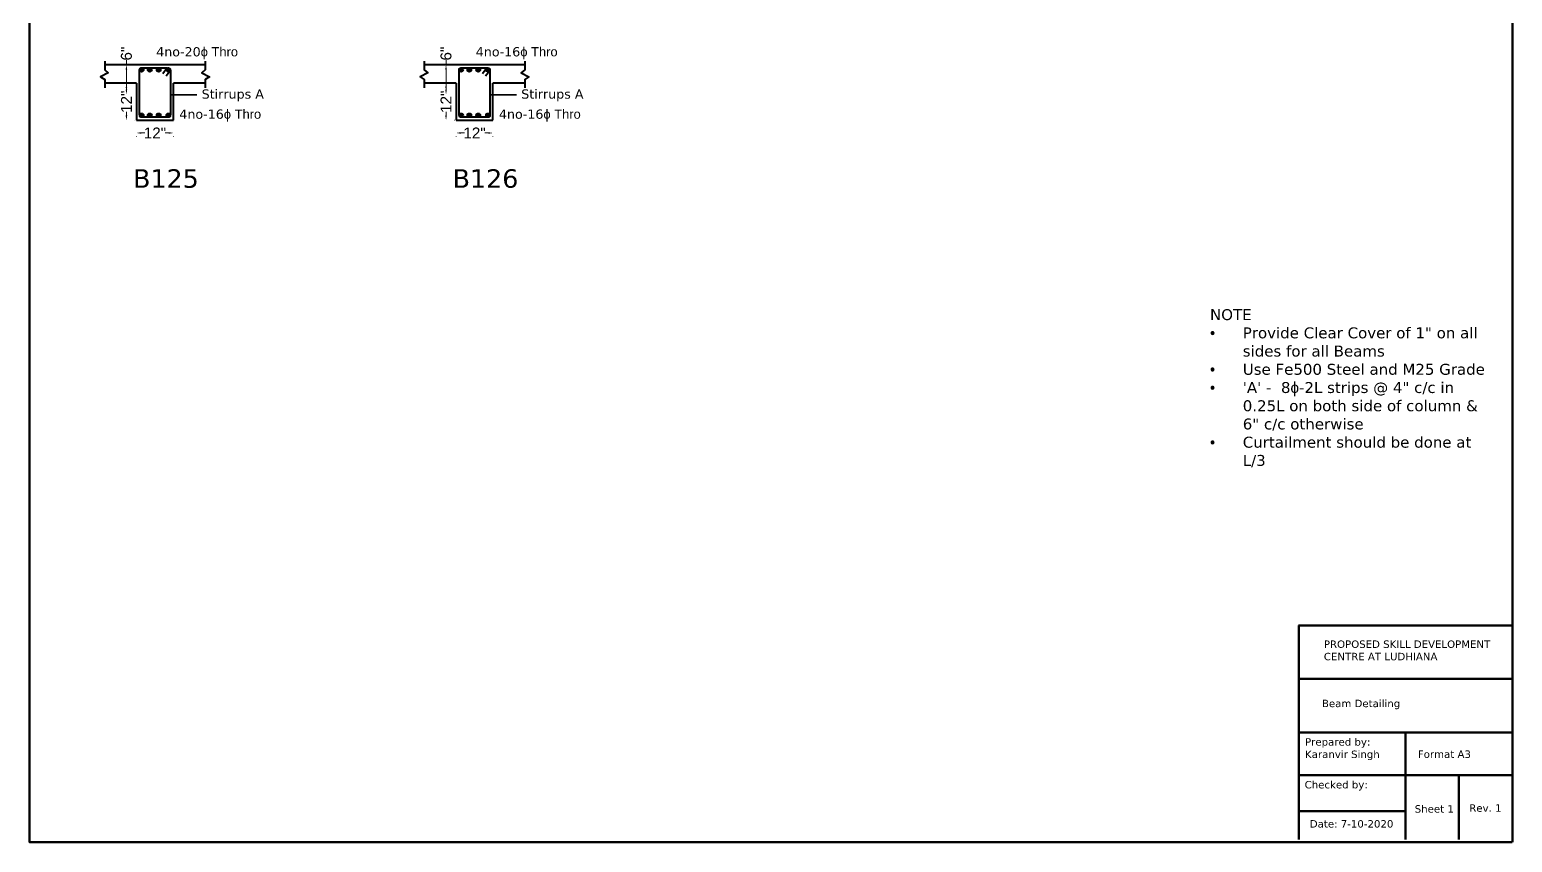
# Model space of a CAD drawing. Header units: feet. Extents: x 15113 to 123217, y -97269 to -8247.
# Drawn here: x 56837 to 57800, y -49867 to -49340 of the extents above; entities that cross this region are included whole.
import ezdxf

# ---------------------------------------------------------------- set-up
doc = ezdxf.new("R2010")
doc.units = ezdxf.units.FT
doc.header["$LTSCALE"] = 50.2
doc.header["$MEASUREMENT"] = 0
doc.header["$PDMODE"] = 3
doc.linetypes.add('DOT', pattern=[0.25, 0, -0.25])
doc.linetypes.add('PHANTOM2', pattern=[1.25, 0.625, -0.125, 0.125, -0.125, 0.125, -0.125])
for name, color, linetype, lineweight in [('drg seal', 250, 'Continuous', 120), ('Str Beam', 10, 'Continuous', 35), ('Str Column', 50, 'Continuous', 35), ('sTR fOOTING', 6, 'Continuous', 35), ('Str LBL', 3, 'Continuous', 35)]:
    doc.layers.add(name, color=color, linetype=linetype, lineweight=lineweight)
doc.layers.add('drg seal txt', color=7, linetype='Continuous')
doc.styles.add('5.2 INCH', font='arial.ttf', dxfattribs={"height": 5.2})
doc.styles.add('7.1 INCH', font='arial.ttf', dxfattribs={"height": 7.1})
doc.styles.get("Standard").update_dxf_attribs({"font": 'arial.ttf'})
doc.dimstyles.new('2.2 INCH', dxfattribs={"dimscale": 0, "dimtxt": 5.2, "dimasz": 3.1, "dimexe": 0.18, "dimexo": 1.063, "dimgap": 0.09, "dimtad": 0, "dimdec": 0, "dimzin": 0, "dimdsep": 46, "dimlunit": 4, "dimtxsty": '5.2 INCH', "dimcen": 0, "dimclrd": 230, "dimclre": 230, "dimclrt": 164, "dimadec": 0, "dimazin": 0, "dimtfac": 1, "dimtdec": 0, "dimtofl": 0, "dimtmove": 0, "dimatfit": 3, "dimfxl": 0.5, "dimtolj": 1, "dimtzin": 0, "dimlwd": 15, "dimlwe": 15, "dimarcsym": 0})

# ---------------------------------------------------------------- blocks, each defined once
blk = doc.blocks.new('*D1128')
at = {"layer": 'Defpoints', "color": 0, "linetype": 'Continuous', "transparency": 16777216}
for p in [(56906.03, -49410.32), (56930.03, -49406.79), (56930.03, -49410.32)]:
    blk.add_point(p, dxfattribs=at)
at = {"layer": 'Str Beam', "color": 230, "linetype": 'DOT', "lineweight": 15, "transparency": 16777216}
for p, q in [((56906.03, -49409.26), (56906.03, -49406.61)), ((56930.03, -49409.26), (56930.03, -49406.61))]:
    blk.add_line(p, q, dxfattribs=at)
at = {"layer": 'Str Beam', "color": 230, "lineweight": 15, "transparency": 16777216}
for p, q in [((56909.13, -49406.79), (56911.44, -49406.79)), ((56926.93, -49406.79), (56924.62, -49406.79))]:
    blk.add_line(p, q, dxfattribs=at)
at = {"layer": 'Str Beam', "color": 230, "linetype": 'Continuous', "transparency": 16777216}
for points in [[(56909.13, -49406.27), (56909.13, -49407.3), (56906.03, -49406.79)], [(56926.93, -49406.27), (56926.93, -49407.3), (56930.03, -49406.79)]]:
    blk.add_solid(points, dxfattribs=at)
at = {"layer": 'Str Beam', "color": 164, "linetype": 'Continuous', "lineweight": 40, "transparency": 16777216, "insert": (56918.03, -49406.79), "char_height": 7.1, "attachment_point": 5, "style": '7.1 INCH'}
blk.add_mtext('\\A1;12"', dxfattribs=at)
blk = doc.blocks.new('*D1127')
at = {"layer": 'Defpoints', "color": 0, "linetype": 'Continuous', "transparency": 16777216}
for p in [(56899.5, -49362.52), (56899.5, -49362.52), (56899.5, -49381.73)]:
    blk.add_point(p, dxfattribs=at)
at = {"layer": 'sTR fOOTING', "color": 230, "linetype": 'DOT', "lineweight": 15, "transparency": 16777216}
for p, q in [((56898.44, -49362.52), (56899.32, -49362.52)), ((56898.44, -49381.73), (56899.32, -49381.73))]:
    blk.add_line(p, q, dxfattribs=at)
at = {"layer": 'sTR fOOTING', "color": 230, "lineweight": 15, "transparency": 16777216}
for p, q in [((56899.5, -49362.52), (56899.5, -49359.42)), ((56899.5, -49378.63), (56899.5, -49365.62))]:
    blk.add_line(p, q, dxfattribs=at)
at = {"layer": 'sTR fOOTING', "color": 230, "linetype": 'Continuous', "transparency": 16777216}
for points in [[(56898.99, -49365.62), (56900.02, -49365.62), (56899.5, -49362.52)], [(56898.99, -49378.63), (56900.02, -49378.63), (56899.5, -49381.73)]]:
    blk.add_solid(points, dxfattribs=at)
at = {"layer": 'sTR fOOTING', "color": 164, "linetype": 'Continuous', "lineweight": 40, "transparency": 16777216, "insert": (56899.5, -49355.23), "char_height": 7.1, "attachment_point": 5, "rotation": 90, "style": '7.1 INCH'}
blk.add_mtext('\\A1;6"', dxfattribs=at)
blk = doc.blocks.new('*D1129')
at = {"layer": 'Defpoints', "color": 0, "linetype": 'Continuous', "transparency": 16777216}
for p in [(56899.5, -49374.52), (56906.03, -49374.52), (56906.03, -49398.52)]:
    blk.add_point(p, dxfattribs=at)
at = {"layer": 'sTR fOOTING', "color": 230, "linetype": 'DOT', "lineweight": 15, "transparency": 16777216}
for p, q in [((56904.97, -49374.52), (56899.32, -49374.52)), ((56904.97, -49398.52), (56899.32, -49398.52))]:
    blk.add_line(p, q, dxfattribs=at)
at = {"layer": 'sTR fOOTING', "color": 230, "lineweight": 15, "transparency": 16777216}
for p, q in [((56899.5, -49377.62), (56899.5, -49379.92)), ((56899.5, -49395.42), (56899.5, -49393.11))]:
    blk.add_line(p, q, dxfattribs=at)
at = {"layer": 'sTR fOOTING', "color": 230, "linetype": 'Continuous', "transparency": 16777216}
for points in [[(56898.99, -49377.62), (56900.02, -49377.62), (56899.5, -49374.52)], [(56898.99, -49395.42), (56900.02, -49395.42), (56899.5, -49398.52)]]:
    blk.add_solid(points, dxfattribs=at)
at = {"layer": 'sTR fOOTING', "color": 164, "linetype": 'Continuous', "lineweight": 40, "transparency": 16777216, "insert": (56899.5, -49386.52), "char_height": 7.1, "attachment_point": 5, "rotation": 90, "style": '7.1 INCH'}
blk.add_mtext('\\A1;12"', dxfattribs=at)
blk = doc.blocks.new('*D1131')
at = {"layer": 'Defpoints', "color": 0, "linetype": 'Continuous', "transparency": 16777216}
for p in [(57113.73, -49410.32), (57137.73, -49406.79), (57137.73, -49410.32)]:
    blk.add_point(p, dxfattribs=at)
at = {"layer": 'Str Beam', "color": 230, "linetype": 'DOT', "lineweight": 15, "transparency": 16777216}
for p, q in [((57113.73, -49409.26), (57113.73, -49406.61)), ((57137.73, -49409.26), (57137.73, -49406.61))]:
    blk.add_line(p, q, dxfattribs=at)
at = {"layer": 'Str Beam', "color": 230, "lineweight": 15, "transparency": 16777216}
for p, q in [((57116.83, -49406.79), (57119.14, -49406.79)), ((57134.63, -49406.79), (57132.32, -49406.79))]:
    blk.add_line(p, q, dxfattribs=at)
at = {"layer": 'Str Beam', "color": 230, "linetype": 'Continuous', "transparency": 16777216}
for points in [[(57116.83, -49406.27), (57116.83, -49407.3), (57113.73, -49406.79)], [(57134.63, -49406.27), (57134.63, -49407.3), (57137.73, -49406.79)]]:
    blk.add_solid(points, dxfattribs=at)
at = {"layer": 'Str Beam', "color": 164, "linetype": 'Continuous', "lineweight": 40, "transparency": 16777216, "insert": (57125.73, -49406.79), "char_height": 7.1, "attachment_point": 5, "style": '7.1 INCH'}
blk.add_mtext('\\A1;12"', dxfattribs=at)
blk = doc.blocks.new('*D1130')
at = {"layer": 'Defpoints', "color": 0, "linetype": 'Continuous', "transparency": 16777216}
for p in [(57107.2, -49362.52), (57107.2, -49362.52), (57107.2, -49381.73)]:
    blk.add_point(p, dxfattribs=at)
at = {"layer": 'sTR fOOTING', "color": 230, "linetype": 'DOT', "lineweight": 15, "transparency": 16777216}
for p, q in [((57106.14, -49362.52), (57107.02, -49362.52)), ((57106.14, -49381.73), (57107.02, -49381.73))]:
    blk.add_line(p, q, dxfattribs=at)
at = {"layer": 'sTR fOOTING', "color": 230, "lineweight": 15, "transparency": 16777216}
for p, q in [((57107.2, -49362.52), (57107.2, -49359.42)), ((57107.2, -49378.63), (57107.2, -49365.62))]:
    blk.add_line(p, q, dxfattribs=at)
at = {"layer": 'sTR fOOTING', "color": 230, "linetype": 'Continuous', "transparency": 16777216}
for points in [[(57106.69, -49365.62), (57107.72, -49365.62), (57107.2, -49362.52)], [(57106.69, -49378.63), (57107.72, -49378.63), (57107.2, -49381.73)]]:
    blk.add_solid(points, dxfattribs=at)
at = {"layer": 'sTR fOOTING', "color": 164, "linetype": 'Continuous', "lineweight": 40, "transparency": 16777216, "insert": (57107.2, -49355.23), "char_height": 7.1, "attachment_point": 5, "rotation": 90, "style": '7.1 INCH'}
blk.add_mtext('\\A1;6"', dxfattribs=at)
blk = doc.blocks.new('*D1132')
at = {"layer": 'Defpoints', "color": 0, "linetype": 'Continuous', "transparency": 16777216}
for p in [(57107.2, -49374.52), (57113.73, -49374.52), (57113.73, -49398.52)]:
    blk.add_point(p, dxfattribs=at)
at = {"layer": 'sTR fOOTING', "color": 230, "linetype": 'DOT', "lineweight": 15, "transparency": 16777216}
for p, q in [((57112.67, -49374.52), (57107.02, -49374.52)), ((57112.67, -49398.52), (57107.02, -49398.52))]:
    blk.add_line(p, q, dxfattribs=at)
at = {"layer": 'sTR fOOTING', "color": 230, "lineweight": 15, "transparency": 16777216}
for p, q in [((57107.2, -49377.62), (57107.2, -49379.92)), ((57107.2, -49395.42), (57107.2, -49393.11))]:
    blk.add_line(p, q, dxfattribs=at)
at = {"layer": 'sTR fOOTING', "color": 230, "linetype": 'Continuous', "transparency": 16777216}
for points in [[(57106.69, -49377.62), (57107.72, -49377.62), (57107.2, -49374.52)], [(57106.69, -49395.42), (57107.72, -49395.42), (57107.2, -49398.52)]]:
    blk.add_solid(points, dxfattribs=at)
at = {"layer": 'sTR fOOTING', "color": 164, "linetype": 'Continuous', "lineweight": 40, "transparency": 16777216, "insert": (57107.2, -49386.52), "char_height": 7.1, "attachment_point": 5, "rotation": 90, "style": '7.1 INCH'}
blk.add_mtext('\\A1;12"', dxfattribs=at)

msp = doc.modelspace()

# ---------------------------------------------------------------- hatches: boundary and pattern name
at = {"layer": 'Str Beam', "lineweight": 40}
h = msp.add_hatch(color=256, dxfattribs=at)
h.dxf.hatch_style = 1
h.paths.add_polyline_path([(56908.09967, -49365.77203, 1), (56910.61567, -49365.77203, 1)])
h = msp.add_hatch(color=256, dxfattribs=at)
h.dxf.hatch_style = 1
h.paths.add_polyline_path([(56913.38213, -49365.77203, 1), (56915.89813, -49365.77203, 1)])
h = msp.add_hatch(color=256, dxfattribs=at)
h.dxf.hatch_style = 1
h.paths.add_polyline_path([(56919.18853, -49365.77203, 1), (56921.70453, -49365.77203, 1)])
h = msp.add_hatch(color=256, dxfattribs=at)
h.dxf.hatch_style = 1
h.paths.add_polyline_path([(56925.50209, -49365.77203, 1), (56928.01809, -49365.77203, 1)])
h = msp.add_hatch(color=256, dxfattribs=at)
h.dxf.hatch_style = 1
h.paths.add_polyline_path([(57115.79967, -49365.77203, 1), (57118.31567, -49365.77203, 1)])
h = msp.add_hatch(color=256, dxfattribs=at)
h.dxf.hatch_style = 1
h.paths.add_polyline_path([(57121.08213, -49365.77203, 1), (57123.59813, -49365.77203, 1)])
h = msp.add_hatch(color=256, dxfattribs=at)
h.dxf.hatch_style = 1
h.paths.add_polyline_path([(57126.88853, -49365.77203, 1), (57129.40453, -49365.77203, 1)])
h = msp.add_hatch(color=256, dxfattribs=at)
h.dxf.hatch_style = 1
h.paths.add_polyline_path([(57133.20209, -49365.77203, 1), (57135.71809, -49365.77203, 1)])
h = msp.add_hatch(color=256, dxfattribs=at)
h.dxf.hatch_style = 1
h.paths.add_polyline_path([(56908.09967, -49395.33122, -1), (56910.61567, -49395.33122, -1)])
h = msp.add_hatch(color=256, dxfattribs=at)
h.dxf.hatch_style = 1
h.paths.add_polyline_path([(56913.38213, -49395.33122, -1), (56915.89813, -49395.33122, -1)])
h = msp.add_hatch(color=256, dxfattribs=at)
h.dxf.hatch_style = 1
h.paths.add_polyline_path([(56919.18853, -49395.33122, -1), (56921.70453, -49395.33122, -1)])
h = msp.add_hatch(color=256, dxfattribs=at)
h.dxf.hatch_style = 1
h.paths.add_polyline_path([(56925.50209, -49395.33122, -1), (56928.01809, -49395.33122, -1)])
h = msp.add_hatch(color=256, dxfattribs=at)
h.dxf.hatch_style = 1
h.paths.add_polyline_path([(57115.79967, -49395.33122, -1), (57118.31567, -49395.33122, -1)])
h = msp.add_hatch(color=256, dxfattribs=at)
h.dxf.hatch_style = 1
h.paths.add_polyline_path([(57121.08213, -49395.33122, -1), (57123.59813, -49395.33122, -1)])
h = msp.add_hatch(color=256, dxfattribs=at)
h.dxf.hatch_style = 1
h.paths.add_polyline_path([(57126.88853, -49395.33122, -1), (57129.40453, -49395.33122, -1)])
h = msp.add_hatch(color=256, dxfattribs=at)
h.dxf.hatch_style = 1
h.paths.add_polyline_path([(57133.20209, -49395.33122, -1), (57135.71809, -49395.33122, -1)])

# ---------------------------------------------------------------- linework, layer by layer
at = {"layer": 'drg seal', "lineweight": 70}
for p, q in [((57661.21224, -49726.56839), (57800.20906, -49726.56839)), ((57661.34344, -49865.5652), (57661.34344, -49726.56839)), ((57661.21224, -49761.31759), (57800.20906, -49761.31759)), ((57661.21224, -49796.06679), (57800.20906, -49796.06679)), ((57730.71065, -49796.06679), (57730.71065, -49865.5652)), ((57661.34344, -49823.86616), (57800.20906, -49823.86616)), ((57765.45986, -49823.86616), (57765.45986, -49865.5652)), ((57661.69538, -49847.27657), (57731.19379, -49847.27657))]:
    msp.add_line(p, q, dxfattribs=at)
msp.add_lwpolyline([(57800.20906, -49867.46977), (57800.20906, -49138.7), (56836.6, -49138.7), (56836.6, -49867.46977), (57800.07786, -49867.46977)], dxfattribs=at)
at = {"layer": 'Str Beam', "lineweight": 40}
for p, q in [((56926.074, -49364.57329), (56923.14729, -49368.36421)), ((57133.774, -49364.57329), (57130.84729, -49368.36421)), ((56928.01063, -49366.33709), (56925.25595, -49369.90518)), ((57135.71063, -49366.33709), (57132.95595, -49369.90518))]:
    msp.add_line(p, q, dxfattribs=at)
at = {"layer": 'Str Beam', "color": 0, "linetype": 'PHANTOM2', "ltscale": 150}
for p, q in [((56928.03005, -49382.1139), (56945.23655, -49382.1139)), ((57135.73005, -49382.1139), (57152.93655, -49382.1139))]:
    msp.add_line(p, q, dxfattribs=at)
at = {"layer": 'Str Beam', "color": 2, "linetype": 'Continuous', "lineweight": 40}
for points in [[(56885.4, -49360.1), (56885.4, -49365.76155), (56887.66689, -49367.70267), (56882.64706, -49370.2908), (56885.4, -49372.07019), (56885.4, -49377.40827)], [(56950.66011, -49362.51589), (56885.4, -49362.51589)], [(56950.66011, -49360.1), (56950.66011, -49365.76155), (56948.39321, -49367.70267), (56953.41305, -49370.2908), (56950.66011, -49372.07019), (56950.66011, -49377.40827)], [(57093.1, -49360.1), (57093.1, -49365.76155), (57095.36689, -49367.70267), (57090.34706, -49370.2908), (57093.1, -49372.07019), (57093.1, -49377.40827)], [(57158.36011, -49362.51589), (57093.1, -49362.51589)], [(57158.36011, -49360.1), (57158.36011, -49365.76155), (57156.09321, -49367.70267), (57161.11305, -49370.2908), (57158.36011, -49372.07019), (57158.36011, -49377.40827)], [(56906.03005, -49374.51589), (56885.4, -49374.51589)], [(56906.03005, -49374.51589), (56906.03005, -49398.51589)], [(56930.03005, -49398.51589), (56930.03005, -49374.51589)], [(56950.66011, -49374.51589), (56930.03005, -49374.51589)], [(57113.73005, -49374.51589), (57093.1, -49374.51589)], [(57113.73005, -49374.51589), (57113.73005, -49398.51589)], [(57137.73005, -49398.51589), (57137.73005, -49374.51589)], [(57158.36011, -49374.51589), (57137.73005, -49374.51589)]]:
    msp.add_lwpolyline(points, dxfattribs=at)
at = {"layer": 'Str Beam', "color": 1, "linetype": 'Continuous', "lineweight": 40}
for points in [[(56908.03005, -49390.92785), (56908.03005, -49386.51589), (56908.03005, -49365.51589, -0.414213562), (56909.03005, -49364.51589), (56926.03005, -49364.51589, -0.414213562), (56928.03005, -49366.51589), (56928.03005, -49386.51589), (56928.03005, -49391.77108)], [(57115.73005, -49390.92785), (57115.73005, -49386.51589), (57115.73005, -49365.51589, -0.414213562), (57116.73005, -49364.51589), (57133.73005, -49364.51589, -0.414213562), (57135.73005, -49366.51589), (57135.73005, -49386.51589), (57135.73005, -49391.77108)], [(56928.03005, -49386.39126), (56928.03005, -49394.51589, -0.414213562), (56926.03005, -49396.51589), (56910.03005, -49396.51589, -0.414213562), (56908.03005, -49394.51589), (56908.03005, -49387.1021)], [(57135.73005, -49386.39126), (57135.73005, -49394.51589, -0.414213562), (57133.73005, -49396.51589), (57117.73005, -49396.51589, -0.414213562), (57115.73005, -49394.51589), (57115.73005, -49387.1021)]]:
    msp.add_lwpolyline(points, format="xyb", dxfattribs=at)
at = {"layer": 'Str Beam', "lineweight": 40}
for centre in [(56909.35767, -49365.77203), (56914.64013, -49365.77203), (56920.44653, -49365.77203), (56926.76009, -49365.77203), (57117.05767, -49365.77203), (57122.34013, -49365.77203), (57128.14653, -49365.77203), (57134.46009, -49365.77203), (56909.35767, -49395.33122), (56914.64013, -49395.33122), (56920.44653, -49395.33122), (56926.76009, -49395.33122), (57117.05767, -49395.33122), (57122.34013, -49395.33122), (57128.14653, -49395.33122), (57134.46009, -49395.33122)]:
    msp.add_circle(centre, 1.258, dxfattribs=at)
at = {"layer": 'Str Column', "linetype": 'Continuous', "lineweight": 40}
for p, q in [((56906.03005, -49398.51589), (56930.03005, -49398.51589)), ((57113.73005, -49398.51589), (57137.73005, -49398.51589))]:
    msp.add_line(p, q, dxfattribs=at)

# ---------------------------------------------------------------- texts
at = {"layer": 'drg seal txt', "lineweight": 40, "char_height": 6, "attachment_point": 1}
for s, insert in [('{\\fVerdana|b0|i0|c0|p34;4no-20}ϕ Thro', (56918.82706, -49351.04189)), ('{\\fVerdana|b0|i0|c0|p34;4no-16}ϕ Thro', (57126.52706, -49351.04189)), ('{\\fVerdana|b0|i0|c0|p34;Stirrups A}', (56948.36703, -49378.49418)), ('{\\fVerdana|b0|i0|c0|p34;Stirrups A}', (57156.06703, -49378.49418)), ('{\\fVerdana|b0|i0|c0|p34;\\P4no-16}ϕ Thro', (56933.87381, -49381.53923)), ('{\\fVerdana|b0|i0|c0|p34;\\P4no-16}ϕ Thro', (57141.57381, -49381.53923))]:
    msp.add_mtext(s, dxfattribs=dict(at, insert=insert))
at = {"layer": 'drg seal txt', "lineweight": 53, "insert": (57603.71139, -49521.20536), "char_height": 7.1, "width": 173.7192235, "attachment_point": 1}
msp.add_mtext('\\pi-21.3,l21.3,t21.3;{\\fVerdana|b0|i0|c0|p34;NOTE\\P\\fSymbol|b0|i0|c2|p18;·^I\\fVerdana|b0|i0|c0|p34;Provide Clear Cover of 1" on all sides for all Beams\\P\\fSymbol|b0|i0|c2|p18;·^I\\fVerdana|b0|i0|c0|p34;Use Fe500 Steel and M25 Grade\\P\\fSymbol|b0|i0|c2|p18;·^I\\fVerdana|b0|i0|c0|p34;\'A\' -  8}ϕ{\\fVerdana|b0|i0|c0|p34;-2L strips @ 4" c/c in 0.25L on both side of column & 6" c/c otherwise\\P\\fSymbol|b0|i0|c2|p18;·^I\\fVerdana|b0|i0|c0|p34;Curtailment should be done at L/3}', dxfattribs=at)
at = {"layer": 'drg seal txt', "attachment_point": 1}
for s, insert, char_height, width in [('{\\fVerdana|b0|i0|c0|p34;PROPOSED SKILL DEVELOPMENT\\PCENTRE AT LUDHIANA}', (57677.69695, -49736.36656), 4.8185564, 847.3125689), ('{\\fPunjabi|b0|i0|c0|p2;°}', (57691.89742, -49739.42586), 2.0592121, 1303.5577983), ('{\\fVerdana|b0|i0|c0|p34;Beam Detailing}', (57676.45496, -49774.85647), 4.8185564, 847.3125689), ('{\\fVerdana|b0|i0|c0|p34;Prepared by:\\PKaranvir Singh}', (57665.49861, -49799.85649), 4.8185564, 847.3125689), ('{\\fVerdana|b0|i0|c0|p34;Format A3}', (57738.80239, -49807.8225), 4.8185564, 847.3125689), ('{\\fVerdana|b0|i0|c0|p34;Checked by:}', (57665.21207, -49827.62177), 4.8185564, 847.3125689), ('{\\fVerdana|b0|i0|c0|p34;Sheet 1}', (57736.76234, -49843.3471), 4.8185564, 847.3125689), ('{\\fVerdana|b0|i0|c0|p34;Rev. 1}', (57772.19714, -49842.79749), 4.8185564, 847.3125689), ('{\\fVerdana|b0|i0|c0|p34;Date: 7-10-2020}', (57668.56911, -49853.05747), 4.8185564, 847.3125689)]:
    msp.add_mtext(s, dxfattribs=dict(at, insert=insert, char_height=char_height, width=width))
at = {"layer": 'Str LBL', "lineweight": 40, "char_height": 12, "width": 56.3552661, "attachment_point": 1}
for s, insert in [('{\\fVerdana|b0|i0|c0|p34;B125}', (56903.78861, -49430.34297)), ('{\\fVerdana|b0|i0|c0|p34;B126}', (57111.48861, -49430.34297))]:
    msp.add_mtext(s, dxfattribs=dict(at, insert=insert))

# ---------------------------------------------------------------- dimensions: what is measured, and where the dimension line sits
at = {"layer": 'Str Beam', "color": 3, "linetype": 'Continuous', "lineweight": 40}
for base, p1, p2, picture, middle in [((56930.03005, -49406.78572), (56906.03005, -49410.32019), (56930.03005, -49410.32019), '*D1128', (56918.03005, -49406.78572)), ((57137.73005, -49406.78572), (57113.73005, -49410.32019), (57137.73005, -49410.32019), '*D1131', (57125.73005, -49406.78572))]:
    dim = msp.add_linear_dim(base=base, p1=p1, p2=p2, text='12"', dimstyle='2.2 INCH', override={"dimscale": 1, "dimtxsty": '7.1 INCH'}, dxfattribs=at)
    dim.commit()
    dim.dimension.update_dxf_attribs({"geometry": picture, "text_midpoint": middle})
at = {"layer": 'sTR fOOTING', "linetype": 'Continuous', "lineweight": 40}
for base, p1, p2, picture, middle in [((56899.50337, -49362.51589), (56899.50337, -49381.72603), (56899.50337, -49362.51589), '*D1127', (56899.50337, -49355.22619)), ((57107.20337, -49362.51589), (57107.20337, -49381.72603), (57107.20337, -49362.51589), '*D1130', (57107.20337, -49355.22619))]:
    dim = msp.add_linear_dim(base=base, p1=p1, p2=p2, angle=90, text='6"', dimstyle='2.2 INCH', override={"dimscale": 1, "dimtxsty": '7.1 INCH'}, dxfattribs=at)
    dim.commit()
    dim.dimension.update_dxf_attribs({"geometry": picture, "text_midpoint": middle, "dimtype": 160})
for base, p1, p2, picture, middle in [((56899.50337, -49374.51589), (56906.03005, -49398.51589), (56906.03005, -49374.51589), '*D1129', (56899.50337, -49386.51589)), ((57107.20337, -49374.51589), (57113.73005, -49398.51589), (57113.73005, -49374.51589), '*D1132', (57107.20337, -49386.51589))]:
    dim = msp.add_linear_dim(base=base, p1=p1, p2=p2, angle=90, text='12"', dimstyle='2.2 INCH', override={"dimscale": 1, "dimtxsty": '7.1 INCH'}, dxfattribs=at)
    dim.commit()
    dim.dimension.update_dxf_attribs({"geometry": picture, "text_midpoint": middle})

doc.saveas('drawing.dxf')
